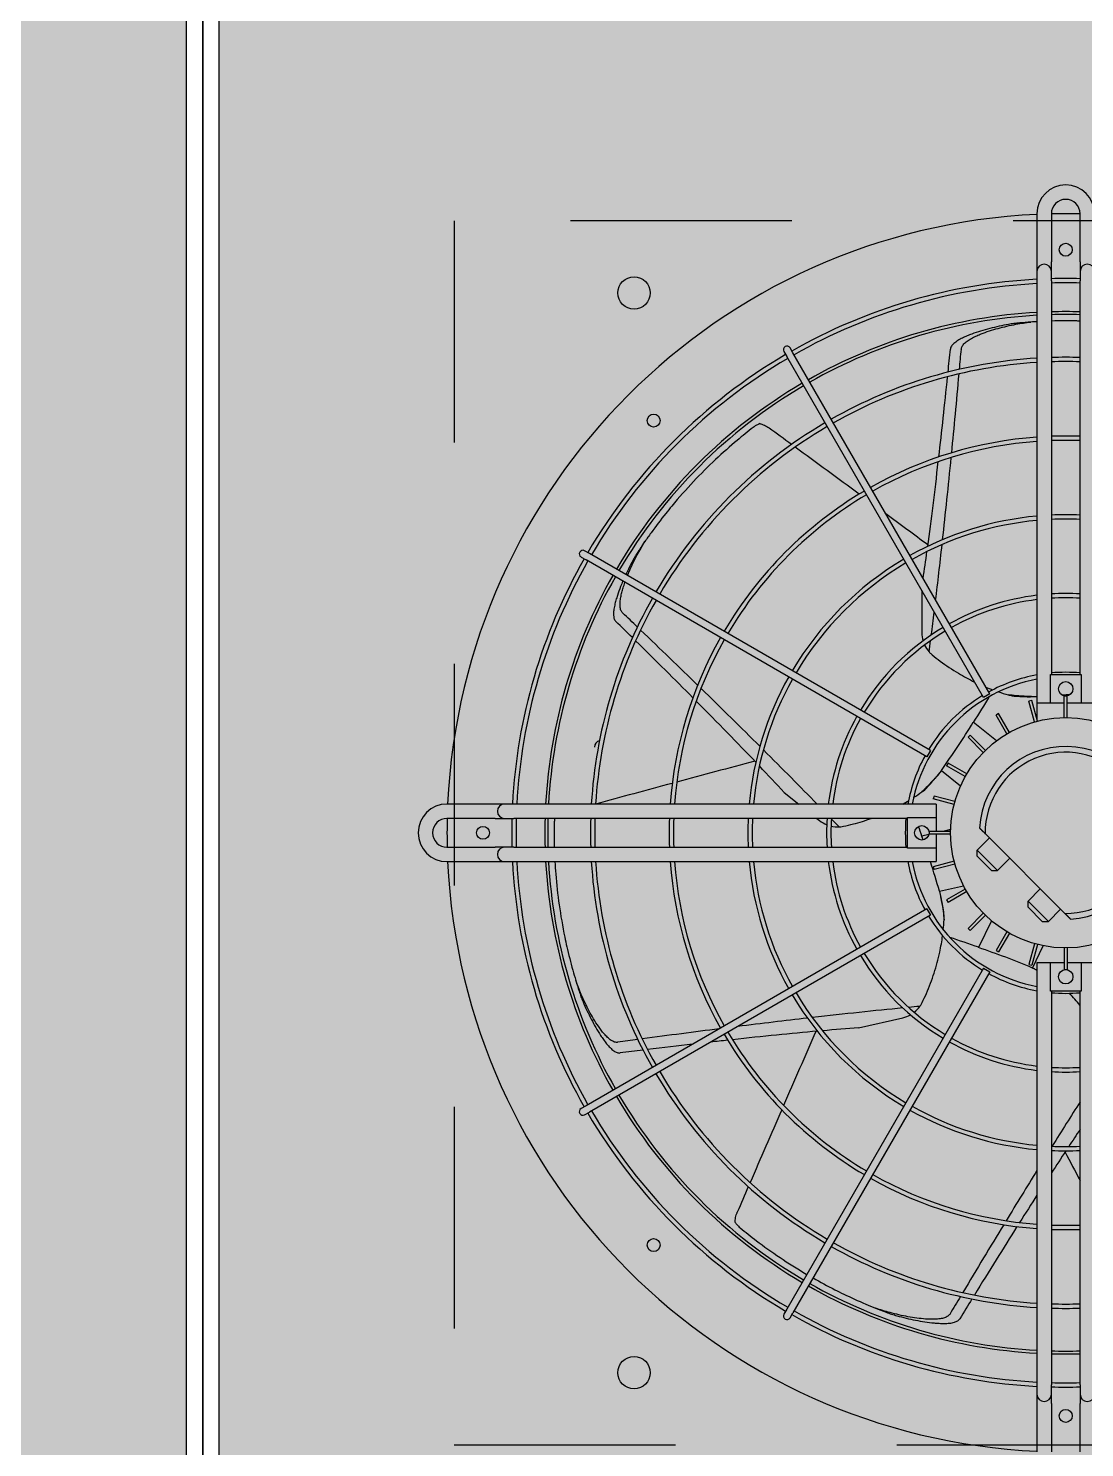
# Model space of a CAD drawing. Header units: metres. Extents: x -11 to 85, y -301 to 135.
# Drawn here: x 65.087 to 65.564, y -176.019 to -175.378 of the extents above; entities that cross this region are included whole.
import ezdxf

# ---------------------------------------------------------------- set-up
doc = ezdxf.new("R2010")
doc.units = ezdxf.units.M
doc.header["$LTSCALE"] = 0.036
doc.linetypes.add('HIDDEN', pattern=[0.375, 0.25, -0.125])
for name, color, linetype in [('elec psiktis', 170, 'Continuous'), ('elec psiktis exartimata', 170, 'Continuous'), ('fan klimatismos hatch', 21, 'Continuous')]:
    doc.layers.add(name, color=color, linetype=linetype)

# ---------------------------------------------------------------- blocks, each defined once
blk = doc.blocks.new('elec psiktis')
at = {"layer": 'fan klimatismos hatch'}
for points in [[(-2.38244, -0.0146), (-1.20594, -0.0146), (-1.20594, 2.2384), (-2.38244, 2.2384)], [(-0.00644, 2.2384), (-1.18294, 2.2384), (-1.18294, -0.0146), (-0.00644, -0.0146)]]:
    blk.add_hatch(color=256, dxfattribs=at).paths.add_polyline_path(points)
at = {"layer": 'elec psiktis'}
for p, q in [((-1.20594, 2.2384), (-1.20594, -0.0146)), ((-1.19444, 2.2384), (-1.19444, -0.0146)), ((-1.19444, -0.0146), (-1.19444, 2.2384)), ((-1.18294, -0.0146), (-1.18294, 2.2384))]:
    blk.add_line(p, q, dxfattribs=at)
at = {"layer": 'elec psiktis exartimata', "linetype": 'HIDDEN'}
for p, q in [((-1.36919, 2.10015), (-2.21919, 2.10015)), ((-1.36919, 1.25015), (-1.36919, 2.10015)), ((-2.21919, 1.25015), (-1.36919, 1.25015))]:
    blk.add_line(p, q, dxfattribs=at)
at = {"layer": 'elec psiktis exartimata'}
for p, q in [((-1.80419, 2.10515), (-1.80419, 2.07165)), ((-1.78419, 2.07165), (-1.78419, 2.10515)), ((-1.77419, 2.07165), (-1.77419, 2.10515)), ((-1.80419, 2.06515), (-1.80419, 2.07165)), ((-1.78419, 2.07165), (-1.78419, 2.06515)), ((-1.77419, 2.06515), (-1.77419, 2.07165)), ((-1.80419, 2.05865), (-1.80419, 2.06515)), ((-1.78419, 2.06515), (-1.78419, 2.05865)), ((-1.77419, 2.05865), (-1.77419, 2.06515)), ((-1.80419, 2.05865), (-1.80419, 1.78515)), ((-1.78419, 1.78515), (-1.78419, 2.05865)), ((-1.77419, 1.76515), (-1.77419, 2.05865)), ((-1.6026, 2.01199), (-1.6046, 2.00852)), ((-1.74135, 1.77167), (-1.6046, 2.00852)), ((-1.73702, 1.76917), (-1.60027, 2.00602)), ((-1.60027, 2.00602), (-1.59827, 2.00949)), ((-1.70017, 1.73232), (-1.46331, 1.86907)), ((-1.69767, 1.72799), (-1.46081, 1.86474)), ((-1.45985, 1.87107), (-1.46331, 1.86907)), ((-1.46081, 1.86474), (-1.45735, 1.86674)), ((-1.65024, 1.81058), (-1.68092, 1.80358)), ((-1.80485, 1.78515), (-1.78352, 1.78515)), ((-1.80485, 1.76515), (-1.80485, 1.78515)), ((-1.78352, 1.78515), (-1.78352, 1.76515)), ((-1.80485, 1.76515), (-1.81419, 1.76515)), ((-1.79519, 1.76515), (-1.80485, 1.76515)), ((-1.79319, 1.77015), (-1.79519, 1.77015)), ((-1.79519, 1.75515), (-1.79519, 1.77015)), ((-1.79319, 1.75515), (-1.79319, 1.77015)), ((-1.78352, 1.76515), (-1.79319, 1.76515)), ((-1.77419, 1.76515), (-1.78352, 1.76515)), ((-1.77116, 1.76907), (-1.7786, 1.75362)), ((-1.77445, 1.75268), (-1.77056, 1.76718)), ((-1.77147, 1.76916), (-1.77419, 1.77046)), ((-1.77252, 1.75216), (-1.76863, 1.76666)), ((-1.76863, 1.76666), (-1.77056, 1.76718)), ((-1.73702, 1.76917), (-1.74135, 1.77167)), ((-1.75505, 1.74493), (-1.74755, 1.75793)), ((-1.75332, 1.74393), (-1.74582, 1.75693)), ((-1.74582, 1.75693), (-1.74755, 1.75793)), ((-1.74256, 1.73626), (-1.73359, 1.75488)), ((-1.79065, 1.72819), (-1.78216, 1.73667)), ((-1.76802, 1.72253), (-1.78216, 1.73667)), ((-1.77792, 1.73667), (-1.78216, 1.73667)), ((-1.77792, 1.73667), (-1.76802, 1.72677)), ((-1.73833, 1.73242), (-1.72772, 1.74304)), ((-1.73691, 1.73101), (-1.7263, 1.74162)), ((-1.7263, 1.74162), (-1.72772, 1.74304)), ((-1.73819, 1.67572), (-1.79361, 1.73115)), ((-1.76802, 1.72677), (-1.76802, 1.72253)), ((-1.69767, 1.72799), (-1.70017, 1.73232)), ((-1.77651, 1.71404), (-1.76802, 1.72253)), ((-1.72541, 1.71602), (-1.71241, 1.72352)), ((-1.72441, 1.71428), (-1.71141, 1.72179)), ((-1.7064, 1.7157), (-1.72312, 1.71189)), ((-1.71141, 1.72179), (-1.71241, 1.72352)), ((-1.70653, 1.71601), (-1.70745, 1.72002)), ((-1.75529, 1.69283), (-1.74681, 1.70132)), ((-1.73267, 1.68717), (-1.74681, 1.70132)), ((-1.74257, 1.70132), (-1.74681, 1.70132)), ((-1.74257, 1.70132), (-1.73267, 1.69142)), ((-1.71718, 1.69682), (-1.70268, 1.70071)), ((-1.71666, 1.69489), (-1.70216, 1.69878)), ((-1.70216, 1.69878), (-1.70268, 1.70071)), ((-1.74115, 1.67869), (-1.73267, 1.68717)), ((-1.73267, 1.69142), (-1.73267, 1.68717)), ((-1.70419, 1.68582), (-1.70419, 1.69515)), ((-1.41069, 1.69515), (-1.70419, 1.69515)), ((-1.70419, 1.68582), (-1.68419, 1.68582)), ((-1.70419, 1.67615), (-1.70419, 1.68582)), ((-1.68419, 1.68582), (-1.68419, 1.66448)), ((-1.40419, 1.69515), (-1.41069, 1.69515)), ((-1.39769, 1.69515), (-1.40419, 1.69515)), ((-1.36419, 1.69515), (-1.39769, 1.69515)), ((-1.71419, 1.67615), (-1.69919, 1.67615)), ((-1.69919, 1.67415), (-1.69919, 1.67615)), ((-1.69904, 1.67636), (-1.69408, 1.67749)), ((-1.41069, 1.68515), (-1.68419, 1.68515)), ((-1.41069, 1.68515), (-1.40419, 1.68515)), ((-1.40419, 1.68515), (-1.39769, 1.68515)), ((-1.36419, 1.68515), (-1.39769, 1.68515)), ((-1.71422, 1.67289), (-1.70869, 1.67415)), ((-1.71419, 1.67415), (-1.69919, 1.67415)), ((-1.70419, 1.66448), (-1.70419, 1.67415)), ((-1.62126, 1.66515), (-1.62316, 1.66667)), ((-1.68419, 1.66448), (-1.70419, 1.66448)), ((-1.70419, 1.65515), (-1.70419, 1.66448)), ((-1.68419, 1.66515), (-1.41069, 1.66515)), ((-1.40419, 1.66515), (-1.41069, 1.66515)), ((-1.39769, 1.66515), (-1.40419, 1.66515)), ((-1.39769, 1.66515), (-1.36419, 1.66515)), ((-1.71718, 1.65348), (-1.70268, 1.6496)), ((-1.71666, 1.65542), (-1.70216, 1.65153)), ((-1.70419, 1.65515), (-1.41069, 1.65515)), ((-1.70268, 1.6496), (-1.70216, 1.65153)), ((-1.59855, 1.64705), (-1.60872, 1.65515)), ((-1.41069, 1.65515), (-1.40419, 1.65515)), ((-1.40419, 1.65515), (-1.39769, 1.65515)), ((-1.39769, 1.65515), (-1.36419, 1.65515)), ((-1.70775, 1.6318), (-1.72115, 1.64249)), ((-1.72541, 1.63429), (-1.71241, 1.62679)), ((-1.72441, 1.63602), (-1.71141, 1.62852)), ((-1.71241, 1.62679), (-1.71141, 1.62852)), ((-1.70759, 1.63209), (-1.70502, 1.63532)), ((-1.73833, 1.61788), (-1.72772, 1.60727)), ((-1.73691, 1.6193), (-1.7263, 1.60869)), ((-1.70017, 1.61799), (-1.69767, 1.62232)), ((-1.70017, 1.61799), (-1.46331, 1.48124)), ((-1.69767, 1.62232), (-1.46081, 1.48557)), ((-1.74609, 1.61122), (-1.72994, 1.59834)), ((-1.72772, 1.60727), (-1.7263, 1.60869)), ((-1.77445, 1.59763), (-1.77056, 1.58313)), ((-1.77252, 1.59814), (-1.76863, 1.58365)), ((-1.75505, 1.60538), (-1.74755, 1.59238)), ((-1.75332, 1.60638), (-1.74582, 1.59338)), ((-1.79519, 1.59516), (-1.79519, 1.58015)), ((-1.79319, 1.59516), (-1.79319, 1.58015)), ((-1.77419, 1.58515), (-1.77419, 1.59665)), ((-1.74755, 1.59238), (-1.74582, 1.59338)), ((-1.81419, 1.58515), (-1.80485, 1.58515)), ((-1.80485, 1.58515), (-1.79519, 1.58515)), ((-1.80485, 1.56515), (-1.80485, 1.58515)), ((-1.79519, 1.58015), (-1.79319, 1.58015)), ((-1.79319, 1.58515), (-1.78352, 1.58515)), ((-1.78352, 1.58515), (-1.78352, 1.56515)), ((-1.78352, 1.58515), (-1.77419, 1.58515)), ((-1.77419, 1.29165), (-1.77419, 1.58515)), ((-1.77386, 1.5806), (-1.76974, 1.5806)), ((-1.77056, 1.58313), (-1.76863, 1.58365)), ((-1.74135, 1.57864), (-1.73702, 1.58114)), ((-1.74135, 1.57864), (-1.6046, 1.34178)), ((-1.73702, 1.58114), (-1.60027, 1.34428)), ((-1.78352, 1.56515), (-1.80485, 1.56515)), ((-1.80419, 1.56515), (-1.80419, 1.29165)), ((-1.78419, 1.29165), (-1.78419, 1.56515)), ((-1.69419, 1.50695), (-1.69419, 1.53615)), ((-1.46331, 1.48124), (-1.45985, 1.47924)), ((-1.45735, 1.48357), (-1.46081, 1.48557)), ((-1.6046, 1.34178), (-1.6026, 1.33832)), ((-1.59827, 1.34082), (-1.60027, 1.34428)), ((-1.80419, 1.28515), (-1.80419, 1.29165)), ((-1.78419, 1.29165), (-1.78419, 1.28515)), ((-1.77419, 1.28515), (-1.77419, 1.29165)), ((-1.80419, 1.27865), (-1.80419, 1.28515)), ((-1.78419, 1.28515), (-1.78419, 1.27865)), ((-1.77419, 1.27865), (-1.77419, 1.28515)), ((-1.80419, 1.27865), (-1.80419, 1.24515)), ((-1.78419, 1.24515), (-1.78419, 1.27865)), ((-1.77419, 1.24515), (-1.77419, 1.27865))]:
    blk.add_line(p, q, dxfattribs=at)
for centre, radius in [((-1.79419, 2.08015), 0.0045), ((-1.49419, 2.05015), 0.01125), ((-1.50781, 1.96153), 0.0045), ((-1.79419, 1.77515), 0.005), ((-1.79419, 1.67515), 0.08), ((-1.69419, 1.67515), 0.005), ((-1.38919, 1.67515), 0.0045), ((-1.79419, 1.57515), 0.005), ((-1.50781, 1.38878), 0.0045), ((-1.49419, 1.30015), 0.01125), ((-1.79419, 1.27015), 0.0045)]:
    blk.add_circle(centre, radius, dxfattribs=at)
for centre, radius, start, end in [((-1.79419, 1.67515), 0.43, 2.66588, 87.33412), ((-1.80919, 2.06515), 0.005, 0, 180), ((-1.77919, 2.06515), 0.005, 0, 180), ((-1.79419, 1.67515), 0.385, 88.51163, 91.48837), ((-1.79419, 1.67515), 0.382, 88.49994, 91.50006), ((-1.79419, 1.67515), 0.385, 60.37205, 87.02226), ((-1.79419, 1.67515), 0.382, 60.37498, 86.99885), ((-1.79419, 1.67515), 0.362, 88.41704, 91.58296), ((-1.79419, 1.67515), 0.36, 88.40825, 91.59175), ((-1.79419, 1.67515), 0.362, 60.39569, 86.83287), ((-1.79419, 1.67515), 0.36, 60.39789, 86.81526), ((-1.60044, 2.01074), 0.0025, 330, 150), ((-1.79419, 1.67515), 0.3303, 88.26508, 91.73492), ((-1.79419, 1.67515), 0.3273, 88.24917, 91.75083), ((-1.79419, 1.67515), 0.3303, 60.43367, 86.52856), ((-1.79419, 1.67515), 0.3273, 60.43764, 86.4967), ((-1.79419, 1.67515), 0.382, 30.37498, 59.62502), ((-1.79419, 1.67515), 0.385, 30.37205, 59.62795), ((-1.79419, 1.67515), 0.36, 30.39789, 59.60211), ((-1.79419, 1.67515), 0.362, 30.39569, 59.60431), ((-1.79419, 1.67515), 0.3273, 30.43764, 59.56236), ((-1.79419, 1.67515), 0.3303, 30.43367, 59.56633), ((-1.79419, 1.67515), 0.2756, 87.9206, 92.0794), ((-1.79419, 1.67515), 0.2726, 87.8977, 92.1023), ((-1.79419, 1.67515), 0.2756, 60.51974, 85.83845), ((-1.79419, 1.67515), 0.2726, 60.52546, 85.79257), ((-1.79419, 1.67515), 0.2756, 30.51974, 59.48026), ((-1.79419, 1.67515), 0.2726, 30.52546, 59.47454), ((-1.79419, 1.67515), 0.2209, 87.40537, 92.59463), ((-1.79419, 1.67515), 0.2179, 87.36962, 92.63038), ((-1.79419, 1.67515), 0.2209, 60.64845, 84.8054), ((-1.79419, 1.67515), 0.2179, 60.65738, 84.73368), ((-1.79419, 1.67515), 0.2209, 30.64845, 59.35155), ((-1.79419, 1.67515), 0.382, 3.00115, 29.62502), ((-1.4586, 1.8689), 0.0025, 300, 120), ((-1.79419, 1.67515), 0.385, 2.97774, 29.62795), ((-1.79419, 1.67515), 0.2179, 30.65738, 59.34262), ((-1.79419, 1.67515), 0.362, 3.16713, 29.60431), ((-1.79419, 1.67515), 0.36, 3.18474, 29.60211), ((-1.79419, 1.67515), 0.1662, 86.55052, 93.44948), ((-1.79419, 1.67515), 0.1632, 86.48703, 93.51297), ((-1.79419, 1.67515), 0.1662, 60.86188, 83.08845), ((-1.79419, 1.67515), 0.1632, 60.87773, 82.96076), ((-1.79419, 1.67515), 0.3273, 3.5033, 29.56236), ((-1.79419, 1.67515), 0.3303, 3.47144, 29.56633), ((-1.79419, 1.67515), 0.1632, 30.87773, 59.12227), ((-1.79419, 1.67515), 0.1662, 30.86188, 59.13812), ((-1.79419, 1.67515), 0.2726, 4.20743, 29.47454), ((-1.79419, 1.67515), 0.2756, 4.16155, 29.48026), ((-1.67647, 1.78408), 0.02, 128.19941, 144.41748), ((-1.67647, 1.78408), 0.02, 102.85714, 119.2532), ((-1.79419, 1.67515), 0.1115, 84.85445, 95.14555), ((-1.79419, 1.67515), 0.1115, 61.28477, 79.66681), ((-1.79419, 1.67515), 0.1085, 10.62218, 79.37782), ((-1.79419, 1.67515), 0.2179, 5.26632, 29.34262), ((-1.79419, 1.67515), 0.2209, 5.1946, 29.35155), ((-1.55926, 2.27306), 0.54672, 247.19685, 251.40586), ((-1.79419, 1.67515), 0.1115, 31.28477, 58.71523), ((-1.79419, 1.67515), 0.1662, 6.91155, 29.13812), ((-1.79419, 1.67515), 0.1632, 7.03924, 29.12227), ((-1.79419, 1.67515), 0.06, 93.18969, 356.81031), ((-1.79419, 1.67515), 0.056, 89.41531, 0.58469), ((-1.79419, 1.67515), 0.1115, 10.33319, 28.71523), ((-1.18025, 1.86428), 0.54672, 195.76828, 198.01928), ((-1.40419, 1.69015), 0.005, 270, 90), ((-1.36419, 1.67515), 0.02, 270, 90), ((-1.18025, 1.86428), 0.54672, 199.68806, 199.97729), ((-1.79419, 1.67515), 0.1115, 354.85445, 5.14555), ((-1.79419, 1.67515), 0.1632, 356.48703, 3.51297), ((-1.79419, 1.67515), 0.1662, 356.55052, 3.44948), ((-1.79419, 1.67515), 0.2179, 357.36962, 2.63038), ((-1.79419, 1.67515), 0.2209, 357.40537, 2.59463), ((-1.79419, 1.67515), 0.2726, 357.8977, 2.1023), ((-1.79419, 1.67515), 0.2756, 357.9206, 2.0794), ((-1.79419, 1.67515), 0.3273, 358.24917, 1.75083), ((-1.79419, 1.67515), 0.3303, 358.26508, 1.73492), ((-1.79419, 1.67515), 0.36, 358.40825, 1.59175), ((-1.79419, 1.67515), 0.362, 358.41704, 1.58296), ((-1.79419, 1.67515), 0.382, 358.49994, 1.50006), ((-1.79419, 1.67515), 0.385, 358.51163, 1.48837), ((-1.79419, 1.67515), 0.43, 358.66742, 1.33258), ((-1.36419, 1.67515), 0.01, 270, 90), ((-1.63563, 1.65103), 0.02, 76.77084, 92.9889), ((-1.63563, 1.65103), 0.02, 51.42857, 67.82463), ((-1.40419, 1.66015), 0.005, 270, 90), ((-1.79419, 1.67515), 0.1085, 280.62218, 349.37782), ((-1.79419, 1.67515), 0.43, 272.66588, 357.33412), ((-1.79419, 1.67515), 0.1115, 331.28477, 349.66681), ((-1.79419, 1.67515), 0.1632, 330.87773, 352.96076), ((-1.79419, 1.67515), 0.1662, 330.86188, 353.08845), ((-1.79419, 1.67515), 0.2179, 330.65738, 354.73368), ((-1.79419, 1.67515), 0.2209, 330.64845, 354.8054), ((-1.79419, 1.67515), 0.2726, 330.52546, 355.79257), ((-1.79419, 1.67515), 0.2756, 330.51974, 355.83845), ((-1.79419, 1.67515), 0.3273, 330.43764, 356.4967), ((-1.79419, 1.67515), 0.3303, 330.43367, 356.52856), ((-1.79419, 1.67515), 0.36, 330.39789, 356.81526), ((-1.79419, 1.67515), 0.362, 330.39569, 356.83287), ((-1.79419, 1.67515), 0.382, 330.37498, 356.99885), ((-1.79419, 1.67515), 0.385, 330.37205, 357.02226), ((-1.26354, 1.31308), 0.54672, 144.33971, 148.54872), ((-1.79419, 1.67515), 0.1115, 301.28477, 328.71523), ((-1.47119, 1.61565), 0.0046, 283.12086, 360), ((-1.79419, 1.67515), 0.1632, 300.87773, 329.12227), ((-1.79419, 1.67515), 0.1662, 300.86188, 329.13812), ((-1.74642, 1.03453), 0.54672, 94.73232, 95.36608), ((-1.79419, 1.67515), 0.1115, 280.33319, 298.71523), ((-1.79419, 1.67515), 0.1115, 264.85445, 275.14555), ((-1.79419, 1.67515), 0.2179, 300.65738, 329.34262), ((-1.79419, 1.67515), 0.2209, 300.64845, 329.35155), ((-1.71419, 1.53615), 0.02, 25.34227, 41.56033), ((-1.71419, 1.53615), 0.02, 0, 16.39606), ((-1.79419, 1.67515), 0.1632, 277.03924, 299.12227), ((-1.79419, 1.67515), 0.1662, 276.91155, 299.13812), ((-1.79419, 1.67515), 0.2726, 300.52546, 329.47454), ((-1.79419, 1.67515), 0.2756, 300.51974, 329.48026), ((-1.79419, 1.67515), 0.1632, 266.48703, 273.51297), ((-1.79419, 1.67515), 0.1662, 266.55052, 273.44948), ((-1.79419, 1.67515), 0.3273, 300.43764, 329.56236), ((-1.79419, 1.67515), 0.3303, 300.43367, 329.56633), ((-1.79419, 1.67515), 0.36, 300.39789, 329.60211), ((-1.79419, 1.67515), 0.362, 300.39569, 329.60431), ((-1.79419, 1.67515), 0.2179, 275.26632, 299.34262), ((-1.79419, 1.67515), 0.2209, 275.1946, 299.35155), ((-1.79419, 1.67515), 0.382, 300.37498, 329.62502), ((-1.79419, 1.67515), 0.385, 300.37205, 329.62795), ((-1.4586, 1.4814), 0.0025, 240, 60), ((-1.79419, 1.67515), 0.2179, 267.36962, 272.63038), ((-1.79419, 1.67515), 0.2209, 267.40537, 272.59463), ((-1.79419, 1.67515), 0.2726, 274.20743, 299.47454), ((-1.79419, 1.67515), 0.2756, 274.16155, 299.48026), ((-1.79419, 1.67515), 0.2726, 267.8977, 272.1023), ((-1.79419, 1.67515), 0.2756, 267.9206, 272.0794), ((-1.79419, 1.67515), 0.3273, 273.5033, 299.56236), ((-1.79419, 1.67515), 0.3303, 273.47144, 299.56633), ((-1.79419, 1.67515), 0.36, 273.18474, 299.60211), ((-1.79419, 1.67515), 0.362, 273.16713, 299.60431), ((-1.79419, 1.67515), 0.3273, 268.24917, 271.75083), ((-1.79419, 1.67515), 0.3303, 268.26508, 271.73492), ((-1.79419, 1.67515), 0.382, 273.00115, 299.62502), ((-1.60044, 1.33957), 0.0025, 210, 30), ((-1.79419, 1.67515), 0.385, 272.97774, 299.62795), ((-1.79419, 1.67515), 0.36, 268.40825, 271.59175), ((-1.79419, 1.67515), 0.362, 268.41704, 271.58296), ((-1.79419, 1.67515), 0.382, 268.49994, 271.50006), ((-1.80919, 1.28515), 0.005, 180, 360), ((-1.79419, 1.67515), 0.385, 268.51163, 271.48837), ((-1.77919, 1.28515), 0.005, 180, 360), ((-1.79419, 1.24515), 0.02, 180, 360), ((-1.79419, 1.67515), 0.43, 268.66742, 271.33258), ((-1.79419, 1.24515), 0.01, 180, 360)]:
    blk.add_arc(centre, radius, start, end, dxfattribs=at)
for centre, major_axis, ratio, start_param, end_param in [((5.52872, 17.20439), (-7.43303, -15.43485), 0.018843, 0.181938, 0.187017), ((5.52872, 17.20439), (-7.46757, -15.50657), 0.018843, 0.206114, 0.210059), ((5.52872, 17.20439), (-7.43303, -15.43485), 0.018843, 0.161837, 0.180909), ((5.52872, 17.20439), (-7.46757, -15.50657), 0.018843, 0.188944, 0.205219), ((5.52872, 17.20439), (-7.43303, -15.43485), 0.018843, 0.152276, 0.160637), ((5.52872, 17.20439), (-7.46757, -15.50657), 0.018843, 0.174837, 0.187941), ((-4.19244, -2.98181), (-3.45237, -7.16892), 0.040757, 2.343333, 2.346709), ((0.35148, -3.10345), (3.45237, -7.16892), 0.040757, 2.322894, 2.32675), ((-4.19244, -2.98181), (-3.45237, -7.16892), 0.040757, 2.333158, 2.342778), ((5.52872, 17.20439), (-7.43303, -15.43485), 0.018843, 0.137514, 0.145075), ((5.52872, 17.20439), (-7.43303, -15.43485), 0.018843, 0.129765, 0.135982), ((5.52872, 17.20439), (-7.46757, -15.50657), 0.018843, 0.155025, 0.168097), ((-4.19244, -2.98181), (-3.45237, -7.16892), 0.040757, 2.322894, 2.332595), ((14.91282, 5.6322), (-16.70187, -3.81209), 0.018843, 0.170423, 0.180909), ((14.91282, 5.6322), (-16.70187, -3.81209), 0.018843, 0.181938, 0.187017), ((14.91282, 5.6322), (-16.70187, -3.81209), 0.018843, 0.137514, 0.160637), ((14.91282, 5.6322), (-16.70187, -3.81209), 0.018843, 0.161837, 0.166074), ((14.91282, 5.6322), (-16.77948, -3.82981), 0.018843, 0.189296, 0.205219), ((14.91282, 5.6322), (-16.77948, -3.82981), 0.018843, 0.206114, 0.210059), ((14.91282, 5.6322), (-16.70187, -3.81209), 0.018843, 0.124789, 0.135982), ((14.91282, 5.6322), (-16.77948, -3.82981), 0.018843, 0.169281, 0.185293), ((14.91282, 5.6322), (-16.77948, -3.82981), 0.018843, 0.13987, 0.143049), ((14.91282, 5.6322), (-16.77948, -3.82981), 0.018843, 0.144674, 0.168097), ((-1.85445, 1.87309), (0.29218, -0.14071), 0.192511, -1.054205, -0.97772), ((-1.677, 1.84568), (0.07216, -0.31617), 0.192511, -1.054205, -1.028833), ((11.71621, -8.91973), (13.4561, -10.73088), 0.018843, 3.281463, 3.284642), ((11.71621, -8.91973), (13.4561, -10.73088), 0.018843, 3.2903, 3.30969), ((11.71621, -8.91973), (13.39386, -10.68125), 0.018843, 3.266381, 3.277575), ((-6.93043, 0.64662), (-7.75741, -1.77058), 0.040757, 2.333158, 2.342778), ((-6.93043, 0.64662), (-7.75741, -1.77058), 0.040757, 2.322894, 2.332595), ((11.71621, -8.91973), (13.39386, -10.68125), 0.018843, 3.279106, 3.30223), ((11.71621, -8.91973), (13.4561, -10.73088), 0.018843, 3.310873, 3.329534), ((-1.5878, 1.68986), (-0.2022, -0.25355), 0.192511, -1.054205, -0.97772), ((11.71621, -8.91973), (13.39386, -10.68125), 0.018843, 3.303429, 3.322502), ((11.71621, -8.91973), (13.4561, -10.73088), 0.018843, 3.330536, 3.346812), ((-1.65401, -15.4935), (0, -17.211), 0.018843, 3.281463, 3.284642), ((11.71621, -8.91973), (13.39386, -10.68125), 0.018843, 3.323531, 3.328609), ((-1.65401, -15.4935), (0, -17.211), 0.018843, 3.286266, 3.29253), ((11.71621, -8.91973), (13.4561, -10.73088), 0.018843, 3.347706, 3.351652), ((-1.65401, -15.4935), (0, -17.211), 0.018843, 3.295685, 3.30969), ((-1.65401, -15.4935), (0, -17.13139), 0.018843, 3.269232, 3.277575), ((-1.65401, -15.4935), (0, -17.211), 0.018843, 3.310873, 3.329534), ((-1.65401, -15.4935), (0, -17.13139), 0.018843, 3.279106, 3.30223), ((-5.80072, 5.04956), (6.22096, -4.96105), 0.040757, -0.818699, -0.812439), ((-5.80072, 5.04956), (6.22096, -4.96105), 0.040757, -0.808434, -0.798814), ((-1.65401, -15.4935), (0, -17.211), 0.018843, 3.330536, 3.346812), ((-1.65401, -15.4935), (0, -17.13139), 0.018843, 3.303429, 3.322502), ((-5.80072, 5.04956), (6.22096, -4.96105), 0.040757, -0.79826, -0.794884), ((-1.65401, -15.4935), (0, -17.211), 0.018843, 3.347706, 3.351652), ((-1.65401, -15.4935), (0, -17.13139), 0.018843, 3.323531, 3.328609)]:
    blk.add_ellipse(centre, major_axis=major_axis, ratio=ratio, start_param=start_param, end_param=end_param, dxfattribs=at)
for points, knots in [([(-1.67311, 2.00951), (-1.67431, 2.00987), (-1.67552, 2.01022), (-1.67889, 2.01116), (-1.68107, 2.01172), (-1.68544, 2.01276), (-1.68763, 2.01324), (-1.69199, 2.0141), (-1.69416, 2.01448), (-1.69846, 2.01513), (-1.70059, 2.0154), (-1.7038, 2.0157), (-1.70497, 2.01579), (-1.70736, 2.01592), (-1.70858, 2.01595), (-1.71102, 2.01593), (-1.71224, 2.01588), (-1.71401, 2.01569), (-1.7146, 2.0156), (-1.71574, 2.0154), (-1.7163, 2.01527), (-1.71761, 2.01488), (-1.71844, 2.01456), (-1.71951, 2.01387), (-1.71984, 2.01361), (-1.72031, 2.0131), (-1.72049, 2.01288), (-1.72063, 2.01264)], [72.856457, 72.856457, 72.856457, 72.856457, 76.498272, 76.498272, 82.972306, 82.972306, 89.446341, 89.446341, 95.920375, 95.920375, 102.39441, 102.39441, 105.823764, 105.823764, 109.253118, 109.253118, 112.682473, 112.682473, 114.39715, 114.39715, 116.111827, 116.111827, 118.548976, 118.548976, 119.767551, 119.767551, 120.608571, 120.608571, 120.608571, 120.608571]), ([(-1.71378, 2.00934), (-1.71363, 2.00958), (-1.71346, 2.00982), (-1.71299, 2.01035), (-1.71266, 2.01063), (-1.71196, 2.01112), (-1.71157, 2.01134), (-1.7108, 2.01171), (-1.7104, 2.01186), (-1.70951, 2.01216), (-1.70899, 2.0123), (-1.70793, 2.01254), (-1.70738, 2.01264), (-1.70573, 2.01288), (-1.70459, 2.01297), (-1.7023, 2.01306), (-1.70115, 2.01307), (-1.69891, 2.01301), (-1.69781, 2.01295), (-1.69477, 2.01273), (-1.69274, 2.01252), (-1.68865, 2.01197), (-1.68659, 2.01163), (-1.68244, 2.01087), (-1.68036, 2.01044), (-1.67622, 2.00948), (-1.67415, 2.00897), (-1.66869, 2.00748), (-1.66533, 2.00644), (-1.66209, 2.00531)], [116.818504, 116.818504, 116.818504, 116.818504, 117.674315, 117.674315, 118.90653, 118.90653, 120.138745, 120.138745, 121.370961, 121.370961, 122.9854, 122.9854, 124.599839, 124.599839, 127.828717, 127.828717, 131.057596, 131.057596, 134.286474, 134.286474, 140.459649, 140.459649, 146.632824, 146.632824, 152.805999, 152.805999, 158.979173, 158.979173, 169.240552, 169.240552, 169.240552, 169.240552]), ([(-1.66209, 2.00531), (-1.66448, 2.00626), (-1.66689, 2.0072), (-1.67058, 2.00858), (-1.67185, 2.00905), (-1.67311, 2.00951)], [23.843624, 23.843624, 23.843624, 23.843624, 31.17572, 31.17572, 34.967352, 34.967352, 34.967352, 34.967352]), ([(-1.6399, 1.99554), (-1.64487, 1.99793), (-1.64996, 2.00024), (-1.65745, 2.00342), (-1.65976, 2.00438), (-1.66209, 2.00531)], [104.926774, 104.926774, 104.926774, 104.926774, 122.208006, 122.208006, 129.840338, 129.840338, 129.840338, 129.840338]), ([(-1.61855, 1.98435), (-1.62348, 1.98715), (-1.62856, 1.98988), (-1.63579, 1.99354), (-1.63783, 1.99455), (-1.6399, 1.99554)], [79.270257, 79.270257, 79.270257, 79.270257, 97.766405, 97.766405, 104.926774, 104.926774, 104.926774, 104.926774]), ([(-1.56797, 1.94952), (-1.57154, 1.95246), (-1.5753, 1.95545), (-1.58439, 1.96234), (-1.58985, 1.96627), (-1.6014, 1.97404), (-1.60749, 1.97789), (-1.61398, 1.98171), (-1.6141, 1.98178), (-1.61422, 1.98185)], [5.628237, 5.628237, 5.628237, 5.628237, 24.441601, 24.441601, 48.883202, 48.883202, 73.324803, 73.324803, 73.794065, 73.794065, 73.794065, 73.794065]), ([(-1.56433, 1.94558), (-1.56469, 1.9461), (-1.56507, 1.94659), (-1.56624, 1.94797), (-1.56708, 1.94879), (-1.56797, 1.94952)], [23.505025, 23.505025, 23.505025, 23.505025, 25.859516, 25.859516, 30.318685, 30.318685, 30.318685, 30.318685]), ([(-1.56433, 1.94558), (-1.56434, 1.9454), (-1.56435, 1.94521), (-1.56441, 1.94442), (-1.56449, 1.94381), (-1.5647, 1.94259), (-1.56484, 1.94198), (-1.56516, 1.94078), (-1.56535, 1.94019), (-1.56569, 1.93928), (-1.56582, 1.93896), (-1.56596, 1.93864)], [148.21489, 148.21489, 148.21489, 148.21489, 148.790276, 148.790276, 150.632855, 150.632855, 152.475435, 152.475435, 154.318014, 154.318014, 155.348889, 155.348889, 155.348889, 155.348889]), ([(-1.45729, 1.78896), (-1.45775, 1.79013), (-1.45823, 1.79129), (-1.4596, 1.79451), (-1.46052, 1.79657), (-1.46243, 1.80063), (-1.46342, 1.80264), (-1.46547, 1.80658), (-1.46653, 1.80852), (-1.4687, 1.81229), (-1.46982, 1.81412), (-1.47158, 1.81682), (-1.47224, 1.81779), (-1.47363, 1.81973), (-1.47437, 1.82071), (-1.4759, 1.82261), (-1.47671, 1.82352), (-1.47796, 1.82479), (-1.47839, 1.8252), (-1.47926, 1.82596), (-1.47971, 1.82632), (-1.48083, 1.8271), (-1.4816, 1.82755), (-1.4828, 1.82795), (-1.48321, 1.82805), (-1.48391, 1.8281), (-1.48419, 1.8281), (-1.48447, 1.82807)], [72.856457, 72.856457, 72.856457, 72.856457, 76.498272, 76.498272, 82.972306, 82.972306, 89.446341, 89.446341, 95.920375, 95.920375, 102.39441, 102.39441, 105.823764, 105.823764, 109.253118, 109.253118, 112.682473, 112.682473, 114.39715, 114.39715, 116.111827, 116.111827, 118.548976, 118.548976, 119.767551, 119.767551, 120.608571, 120.608571, 120.608571, 120.608571]), ([(-1.48278, 1.82065), (-1.48249, 1.82069), (-1.4822, 1.8207), (-1.48149, 1.82066), (-1.48107, 1.82058), (-1.48024, 1.82034), (-1.47984, 1.82017), (-1.47907, 1.81979), (-1.4787, 1.81958), (-1.47791, 1.81907), (-1.47748, 1.81875), (-1.47663, 1.81807), (-1.47621, 1.81771), (-1.47499, 1.81656), (-1.47421, 1.81573), (-1.47271, 1.814), (-1.47199, 1.8131), (-1.47063, 1.81131), (-1.47, 1.81042), (-1.46827, 1.80791), (-1.46718, 1.80619), (-1.46506, 1.80264), (-1.46403, 1.80082), (-1.46204, 1.7971), (-1.46108, 1.79521), (-1.45924, 1.79137), (-1.45836, 1.78943), (-1.45612, 1.78424), (-1.45484, 1.78097), (-1.4537, 1.77773)], [116.818504, 116.818504, 116.818504, 116.818504, 117.674315, 117.674315, 118.90653, 118.90653, 120.138745, 120.138745, 121.370961, 121.370961, 122.9854, 122.9854, 124.599839, 124.599839, 127.828717, 127.828717, 131.057596, 131.057596, 134.286474, 134.286474, 140.459649, 140.459649, 146.632824, 146.632824, 152.805999, 152.805999, 158.979173, 158.979173, 169.240552, 169.240552, 169.240552, 169.240552]), ([(-1.69273, 1.79572), (-1.69296, 1.7954), (-1.69317, 1.79508), (-1.69372, 1.79422), (-1.69404, 1.79365), (-1.69434, 1.79306)], [74.725099, 74.725099, 74.725099, 74.725099, 75.874264, 75.874264, 77.80458, 77.80458, 77.80458, 77.80458]), ([(-1.69434, 1.79306), (-1.69539, 1.79096), (-1.6964, 1.78883), (-1.6994, 1.78207), (-1.7012, 1.77735), (-1.70431, 1.76776), (-1.70562, 1.76289), (-1.70746, 1.75422), (-1.70811, 1.75043), (-1.70861, 1.74664)], [22.344079, 22.344079, 22.344079, 22.344079, 29.207025, 29.207025, 43.810537, 43.810537, 58.414049, 58.414049, 69.687336, 69.687336, 69.687336, 69.687336]), ([(-1.4537, 1.77773), (-1.45444, 1.78019), (-1.45521, 1.78266), (-1.45643, 1.78641), (-1.45686, 1.78769), (-1.45729, 1.78896)], [23.843624, 23.843624, 23.843624, 23.843624, 31.17572, 31.17572, 34.967352, 34.967352, 34.967352, 34.967352]), ([(-1.4475, 1.75428), (-1.44873, 1.75967), (-1.4501, 1.76509), (-1.45228, 1.77292), (-1.45298, 1.77532), (-1.4537, 1.77773)], [104.926774, 104.926774, 104.926774, 104.926774, 122.208006, 122.208006, 129.840338, 129.840338, 129.840338, 129.840338]), ([(-1.77118, 1.76902), (-1.77128, 1.76906), (-1.77138, 1.76911), (-1.77237, 1.76959), (-1.77328, 1.77004), (-1.77419, 1.7705)], [51.900767, 51.900767, 51.900767, 51.900767, 52.250056, 52.250056, 55.469243, 55.469243, 55.469243, 55.469243]), ([(-1.43915, 1.69515), (-1.43931, 1.69801), (-1.43951, 1.70091), (-1.44031, 1.71078), (-1.44109, 1.71794), (-1.44317, 1.73257), (-1.44447, 1.74005), (-1.44651, 1.74983), (-1.44699, 1.75205), (-1.4475, 1.75428)], [38.531666, 38.531666, 38.531666, 38.531666, 48.883202, 48.883202, 73.324803, 73.324803, 97.766405, 97.766405, 104.926774, 104.926774, 104.926774, 104.926774]), ([(-1.70964, 1.73553), (-1.70967, 1.73509), (-1.70969, 1.73465), (-1.70973, 1.73366), (-1.70975, 1.73312), (-1.70977, 1.73263)], [60.821368, 60.821368, 60.821368, 60.821368, 62.414931, 62.414931, 64.507113, 64.507113, 64.507113, 64.507113]), ([(-1.70646, 1.71569), (-1.70648, 1.7158), (-1.70651, 1.7159), (-1.70703, 1.71819), (-1.70748, 1.72044), (-1.7083, 1.72507), (-1.70866, 1.72744), (-1.70923, 1.73172), (-1.70945, 1.73362), (-1.70964, 1.73553)], [51.900767, 51.900767, 51.900767, 51.900767, 52.250056, 52.250056, 59.476064, 59.476064, 66.702072, 66.702072, 72.30074, 72.30074, 72.30074, 72.30074]), ([(-1.70977, 1.73263), (-1.70977, 1.7326), (-1.70976, 1.73258), (-1.70925, 1.72905), (-1.70865, 1.72563), (-1.70779, 1.72154), (-1.70762, 1.72078), (-1.70745, 1.72002)], [63.116183, 63.116183, 63.116183, 63.116183, 63.200181, 63.200181, 73.733544, 73.733544, 76.156299, 76.156299, 76.156299, 76.156299]), ([(-1.43863, 1.66936), (-1.43856, 1.67398), (-1.43857, 1.67878), (-1.4387, 1.68421), (-1.43871, 1.68468), (-1.43873, 1.68515)], [5.628237, 5.628237, 5.628237, 5.628237, 24.441601, 24.441601, 26.21864, 26.21864, 26.21864, 26.21864]), ([(-1.63975, 1.6706), (-1.64205, 1.67012), (-1.64435, 1.66958), (-1.6508, 1.66789), (-1.65493, 1.66661), (-1.65899, 1.66515)], [22.344079, 22.344079, 22.344079, 22.344079, 29.207025, 29.207025, 41.706566, 41.706566, 41.706566, 41.706566]), ([(-1.63667, 1.67101), (-1.63706, 1.67099), (-1.63744, 1.67095), (-1.63846, 1.67084), (-1.6391, 1.67074), (-1.63975, 1.6706)], [74.725099, 74.725099, 74.725099, 74.725099, 75.874264, 75.874264, 77.80458, 77.80458, 77.80458, 77.80458]), ([(-1.43915, 1.66515), (-1.43909, 1.66539), (-1.43904, 1.66564), (-1.43877, 1.66704), (-1.43865, 1.6682), (-1.43863, 1.66936)], [24.928779, 24.928779, 24.928779, 24.928779, 25.859516, 25.859516, 30.318685, 30.318685, 30.318685, 30.318685]), ([(-1.70779, 1.63184), (-1.70773, 1.63192), (-1.70766, 1.63201), (-1.7062, 1.63384), (-1.70472, 1.6356), (-1.70161, 1.63913), (-1.69998, 1.64089), (-1.69699, 1.644), (-1.69564, 1.64535), (-1.69427, 1.6467)], [51.900767, 51.900767, 51.900767, 51.900767, 52.250056, 52.250056, 59.476064, 59.476064, 66.702072, 66.702072, 72.30074, 72.30074, 72.30074, 72.30074]), ([(-1.69427, 1.6467), (-1.69463, 1.64644), (-1.69499, 1.64619), (-1.69579, 1.6456), (-1.69622, 1.64528), (-1.69661, 1.64499)], [60.821368, 60.821368, 60.821368, 60.821368, 62.414931, 62.414931, 64.507113, 64.507113, 64.507113, 64.507113]), ([(-1.69661, 1.64499), (-1.69663, 1.64497), (-1.69665, 1.64495), (-1.69909, 1.64235), (-1.70139, 1.63975), (-1.70405, 1.63652), (-1.70454, 1.63592), (-1.70502, 1.63532)], [63.116183, 63.116183, 63.116183, 63.116183, 63.200181, 63.200181, 73.733544, 73.733544, 76.156299, 76.156299, 76.156299, 76.156299]), ([(-1.77419, 1.5806), (-1.77408, 1.5806), (-1.77397, 1.5806), (-1.77162, 1.5806), (-1.76932, 1.58055), (-1.76463, 1.58031), (-1.76224, 1.58014), (-1.75794, 1.57974), (-1.75604, 1.57953), (-1.75413, 1.5793)], [51.900767, 51.900767, 51.900767, 51.900767, 52.250056, 52.250056, 59.476064, 59.476064, 66.702072, 66.702072, 72.30074, 72.30074, 72.30074, 72.30074]), ([(-1.75693, 1.58007), (-1.75696, 1.58007), (-1.75699, 1.58007), (-1.76054, 1.58035), (-1.76401, 1.58053), (-1.76819, 1.5806), (-1.76897, 1.5806), (-1.76974, 1.5806)], [63.116183, 63.116183, 63.116183, 63.116183, 63.200181, 63.200181, 73.733544, 73.733544, 76.156299, 76.156299, 76.156299, 76.156299]), ([(-1.75413, 1.5793), (-1.75456, 1.57942), (-1.75498, 1.57954), (-1.75594, 1.5798), (-1.75646, 1.57994), (-1.75693, 1.58007)], [60.821368, 60.821368, 60.821368, 60.821368, 62.414931, 62.414931, 64.507113, 64.507113, 64.507113, 64.507113]), ([(-1.70145, 1.55157), (-1.70327, 1.55307), (-1.70512, 1.55453), (-1.71104, 1.55895), (-1.71524, 1.56176), (-1.72324, 1.56653), (-1.727, 1.56856), (-1.73082, 1.5704)], [22.344079, 22.344079, 22.344079, 22.344079, 29.207025, 29.207025, 43.810537, 43.810537, 56.185138, 56.185138, 56.185138, 56.185138]), ([(-1.69922, 1.54942), (-1.69948, 1.54971), (-1.69974, 1.54999), (-1.70046, 1.55071), (-1.70094, 1.55115), (-1.70145, 1.55157)], [74.725099, 74.725099, 74.725099, 74.725099, 75.874264, 75.874264, 77.80458, 77.80458, 77.80458, 77.80458]), ([(-1.48639, 1.50034), (-1.48585, 1.50161), (-1.48533, 1.50288), (-1.48403, 1.50618), (-1.4833, 1.5082), (-1.48229, 1.51126), (-1.48194, 1.51238), (-1.48128, 1.51468), (-1.48098, 1.51586), (-1.48046, 1.51825), (-1.48024, 1.51944), (-1.48003, 1.52122), (-1.47998, 1.5218), (-1.47993, 1.52296), (-1.47993, 1.52354), (-1.48002, 1.5249), (-1.48015, 1.52578), (-1.48058, 1.52697), (-1.48076, 1.52735), (-1.48115, 1.52793), (-1.48133, 1.52815), (-1.48153, 1.52835)], [91.858893, 91.858893, 91.858893, 91.858893, 95.920375, 95.920375, 102.39441, 102.39441, 105.823764, 105.823764, 109.253118, 109.253118, 112.682473, 112.682473, 114.39715, 114.39715, 116.111827, 116.111827, 118.548976, 118.548976, 119.767551, 119.767551, 120.608571, 120.608571, 120.608571, 120.608571]), ([(-1.48627, 1.5224), (-1.48606, 1.5222), (-1.48587, 1.52198), (-1.48546, 1.5214), (-1.48526, 1.52102), (-1.48494, 1.52023), (-1.48481, 1.51981), (-1.48463, 1.51897), (-1.48456, 1.51854), (-1.48447, 1.51761), (-1.48445, 1.51707), (-1.48445, 1.51598), (-1.48448, 1.51543), (-1.48461, 1.51376), (-1.48478, 1.51263), (-1.48519, 1.51038), (-1.48545, 1.50926), (-1.486, 1.50708), (-1.4863, 1.50603), (-1.487, 1.50375), (-1.48742, 1.50247), (-1.48787, 1.50119)], [116.818504, 116.818504, 116.818504, 116.818504, 117.674315, 117.674315, 118.90653, 118.90653, 120.138745, 120.138745, 121.370961, 121.370961, 122.9854, 122.9854, 124.599839, 124.599839, 127.828717, 127.828717, 131.057596, 131.057596, 134.286474, 134.286474, 138.394553, 138.394553, 138.394553, 138.394553]), ([(-1.48967, 1.49645), (-1.49007, 1.49545), (-1.49049, 1.49445), (-1.49175, 1.49151), (-1.49264, 1.48958), (-1.49449, 1.48575), (-1.49545, 1.48384), (-1.49812, 1.47886), (-1.49988, 1.47582), (-1.5017, 1.4729)], [143.437266, 143.437266, 143.437266, 143.437266, 146.632824, 146.632824, 152.805999, 152.805999, 158.979173, 158.979173, 169.240552, 169.240552, 169.240552, 169.240552]), ([(-1.49515, 1.48272), (-1.49453, 1.48381), (-1.49392, 1.48491), (-1.49226, 1.48798), (-1.49122, 1.48998), (-1.48962, 1.49324), (-1.48902, 1.49449), (-1.48844, 1.49574)], [72.856457, 72.856457, 72.856457, 72.856457, 76.498272, 76.498272, 82.972306, 82.972306, 86.976106, 86.976106, 86.976106, 86.976106]), ([(-1.5017, 1.4729), (-1.50024, 1.47502), (-1.49879, 1.47716), (-1.49662, 1.48045), (-1.49588, 1.48158), (-1.49515, 1.48272)], [23.843624, 23.843624, 23.843624, 23.843624, 31.17572, 31.17572, 34.967352, 34.967352, 34.967352, 34.967352]), ([(-1.51617, 1.45344), (-1.51272, 1.45776), (-1.50934, 1.46221), (-1.50457, 1.4688), (-1.50313, 1.47084), (-1.5017, 1.4729)], [104.926774, 104.926774, 104.926774, 104.926774, 122.208006, 122.208006, 129.840338, 129.840338, 129.840338, 129.840338]), ([(-1.57703, 1.39356), (-1.57337, 1.39638), (-1.56963, 1.39938), (-1.56088, 1.40671), (-1.55584, 1.41117), (-1.54569, 1.4207), (-1.54058, 1.42577), (-1.53044, 1.43652), (-1.52541, 1.4422), (-1.51903, 1.44989), (-1.51759, 1.45165), (-1.51617, 1.45344)], [5.628237, 5.628237, 5.628237, 5.628237, 24.441601, 24.441601, 48.883202, 48.883202, 73.324803, 73.324803, 97.766405, 97.766405, 104.926774, 104.926774, 104.926774, 104.926774]), ([(-1.58168, 1.39088), (-1.58186, 1.39093), (-1.58205, 1.39099), (-1.5828, 1.39122), (-1.58338, 1.39143), (-1.58452, 1.39191), (-1.58508, 1.39218), (-1.58618, 1.39276), (-1.58672, 1.39308), (-1.58753, 1.39362), (-1.58781, 1.39382), (-1.58809, 1.39402)], [148.21489, 148.21489, 148.21489, 148.21489, 148.790276, 148.790276, 150.632855, 150.632855, 152.475435, 152.475435, 154.318014, 154.318014, 155.348889, 155.348889, 155.348889, 155.348889]), ([(-1.58168, 1.39088), (-1.5811, 1.39112), (-1.58053, 1.39138), (-1.57893, 1.39222), (-1.57795, 1.39285), (-1.57703, 1.39356)], [23.505025, 23.505025, 23.505025, 23.505025, 25.859516, 25.859516, 30.318685, 30.318685, 30.318685, 30.318685]), ([(-1.72163, 1.33918), (-1.72166, 1.33889), (-1.72171, 1.33861), (-1.72191, 1.33792), (-1.72208, 1.33753), (-1.7225, 1.33678), (-1.72275, 1.33642), (-1.72329, 1.33575), (-1.72358, 1.33544), (-1.72425, 1.33478), (-1.72466, 1.33443), (-1.72551, 1.33375), (-1.72596, 1.33343), (-1.72735, 1.33249), (-1.72834, 1.33192), (-1.73036, 1.33084), (-1.73139, 1.33034), (-1.73344, 1.32942), (-1.73445, 1.32899), (-1.73728, 1.32787), (-1.7392, 1.32719), (-1.74313, 1.32591), (-1.74513, 1.32531), (-1.7492, 1.3242), (-1.75126, 1.32369), (-1.75541, 1.32275), (-1.7575, 1.32232), (-1.76306, 1.32129), (-1.76654, 1.32077), (-1.76995, 1.32038)], [116.818504, 116.818504, 116.818504, 116.818504, 117.674315, 117.674315, 118.90653, 118.90653, 120.138745, 120.138745, 121.370961, 121.370961, 122.9854, 122.9854, 124.599839, 124.599839, 127.828717, 127.828717, 131.057596, 131.057596, 134.286474, 134.286474, 140.459649, 140.459649, 146.632824, 146.632824, 152.805999, 152.805999, 158.979173, 158.979173, 169.240552, 169.240552, 169.240552, 169.240552]), ([(-1.75819, 1.32138), (-1.75696, 1.32157), (-1.75572, 1.32178), (-1.75227, 1.3224), (-1.75006, 1.32284), (-1.74568, 1.3238), (-1.7435, 1.32432), (-1.7392, 1.32543), (-1.73708, 1.32603), (-1.73292, 1.32731), (-1.73088, 1.32799), (-1.72786, 1.32911), (-1.72677, 1.32954), (-1.72456, 1.33046), (-1.72344, 1.33096), (-1.72125, 1.33204), (-1.72018, 1.33262), (-1.71867, 1.33356), (-1.71818, 1.33389), (-1.71724, 1.33457), (-1.71679, 1.33493), (-1.71577, 1.33585), (-1.71517, 1.33649), (-1.7145, 1.33758), (-1.71432, 1.33796), (-1.71411, 1.33862), (-1.71405, 1.3389), (-1.71403, 1.33918)], [72.856457, 72.856457, 72.856457, 72.856457, 76.498272, 76.498272, 82.972306, 82.972306, 89.446341, 89.446341, 95.920375, 95.920375, 102.39441, 102.39441, 105.823764, 105.823764, 109.253118, 109.253118, 112.682473, 112.682473, 114.39715, 114.39715, 116.111827, 116.111827, 118.548976, 118.548976, 119.767551, 119.767551, 120.608571, 120.608571, 120.608571, 120.608571]), ([(-1.76995, 1.32038), (-1.76739, 1.32056), (-1.76481, 1.32076), (-1.76088, 1.32111), (-1.75954, 1.32124), (-1.75819, 1.32138)], [23.843624, 23.843624, 23.843624, 23.843624, 31.17572, 31.17572, 34.967352, 34.967352, 34.967352, 34.967352]), ([(-1.80419, 1.31969), (-1.80313, 1.31966), (-1.80207, 1.31964), (-1.79875, 1.31958), (-1.79647, 1.31955), (-1.79419, 1.31955)], [94.411027, 94.411027, 94.411027, 94.411027, 97.766405, 97.766405, 104.926774, 104.926774, 104.926774, 104.926774])]:
    blk.add_open_spline(points, degree=3, knots=knots, dxfattribs=at)
for points in [[(-1.80419, 1.795), (-1.80179, 1.7921), (-1.7993, 1.7893), (-1.79672, 1.78662)], [(-1.7091, 1.74248), (-1.70934, 1.74016), (-1.70952, 1.73784), (-1.70964, 1.73553)], [(-1.6885, 1.65061), (-1.69046, 1.64934), (-1.69239, 1.64804), (-1.69427, 1.6467)], [(-1.68093, 1.65515), (-1.68228, 1.65439), (-1.68362, 1.65362), (-1.68494, 1.65282)], [(-1.74748, 1.57722), (-1.74969, 1.57797), (-1.75191, 1.57866), (-1.75413, 1.5793)], [(-1.73861, 1.57389), (-1.74024, 1.57456), (-1.74189, 1.57521), (-1.74354, 1.57582)], [(-1.79419, 1.31955), (-1.79087, 1.31955), (-1.78754, 1.3196), (-1.78419, 1.31969)], [(-1.77419, 1.32012), (-1.77278, 1.3202), (-1.77136, 1.32028), (-1.76995, 1.32038)]]:
    blk.add_open_spline(points, degree=3, dxfattribs=at)
for points in [[(-1.79361, 1.73115), (-1.7955, 1.73304), (-1.79752, 1.73506)], [(-1.73428, 1.67181), (-1.7363, 1.67384), (-1.73819, 1.67572)]]:
    blk.add_rational_spline(points, [1, 1.00113807364, 1], degree=2, dxfattribs=at)

msp = doc.modelspace()

# ---------------------------------------------------------------- block references
at = {"layer": 'elec psiktis', "linetype": 'Continuous', "xscale": 0.6500000000014552, "yscale": 0.6500000000014552, "zscale": 0.65, "rotation": 180}
msp.add_blockref('elec psiktis', (64.38892, -174.65282), dxfattribs=at)

doc.saveas('drawing.dxf')
